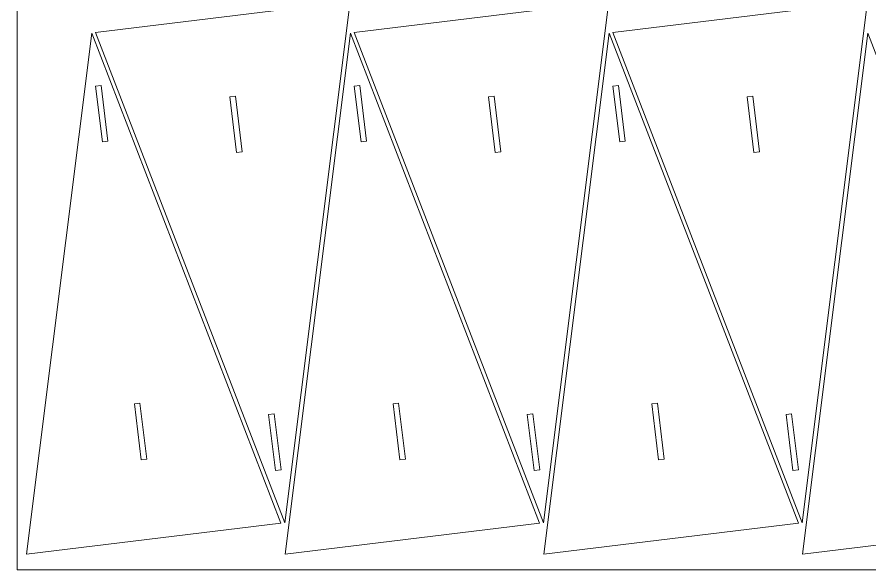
# Model space of a CAD drawing. Header units: millimetres. Extents: x -450 to 450, y -635 to 635.
# Drawn here: x -450 to 4.5, y -635.2 to -340.7 of the extents above; entities that cross this region are included whole.
import ezdxf

# ---------------------------------------------------------------- set-up
doc = ezdxf.new("R2010")
doc.units = ezdxf.units.MM
doc.header["$MEASUREMENT"] = 0
doc.layers.add('Camada 1', color=7, linetype='Continuous')

msp = doc.modelspace()

# ---------------------------------------------------------------- linework, layer by layer
at = {"layer": 'Camada 1', "color": 254, "lineweight": 20}
msp.add_lwpolyline([(-450, -635.1801), (450, -635.1801), (450, -35.1801), (-450, -35.1801), (-450, -635.1801)], close=True, dxfattribs=at)
at = {"layer": 'Camada 1', "color": 250, "lineweight": 20}
for points, knots in [([(-307.3715, -610.0318), (-307.3715, -610.0318), (-408.1361, -348.9682), (-408.1361, -348.9682), (-408.1361, -348.9682), (-408.1361, -348.9682), (-272.4928, -332.3787), (-272.4928, -332.3787), (-272.4928, -332.3787), (-272.4928, -332.3787), (-307.3715, -610.0318), (-307.3715, -610.0318)], [0, 0, 0, 0, 0.25, 0.25, 0.25, 0.25, 0.5, 0.5, 0.5, 0.5, 1, 1, 1, 1]), ([(-169.5178, -610.0318), (-169.5178, -610.0318), (-270.2824, -348.9682), (-270.2824, -348.9682), (-270.2824, -348.9682), (-270.2824, -348.9682), (-134.6391, -332.3787), (-134.6391, -332.3787), (-134.6391, -332.3787), (-134.6391, -332.3787), (-169.5178, -610.0318), (-169.5178, -610.0318)], [0, 0, 0, 0, 0.25, 0.25, 0.25, 0.25, 0.5, 0.5, 0.5, 0.5, 1, 1, 1, 1]), ([(-31.6641, -610.0318), (-31.6641, -610.0318), (-132.4287, -348.9682), (-132.4287, -348.9682), (-132.4287, -348.9682), (-132.4287, -348.9682), (3.2146, -332.3787), (3.2146, -332.3787), (3.2146, -332.3787), (3.2146, -332.3787), (-31.6641, -610.0318), (-31.6641, -610.0318)], [0, 0, 0, 0, 0.25, 0.25, 0.25, 0.25, 0.5, 0.5, 0.5, 0.5, 1, 1, 1, 1]), ([(-410.1213, -349.211), (-410.1213, -349.211), (-445, -626.8641), (-445, -626.8641), (-445, -626.8641), (-445, -626.8641), (-309.3567, -610.2746), (-309.3567, -610.2746), (-309.3567, -610.2746), (-309.3567, -610.2746), (-410.1213, -349.211), (-410.1213, -349.211)], [0, 0, 0, 0, 0.25, 0.25, 0.25, 0.25, 0.5, 0.5, 0.5, 0.5, 1, 1, 1, 1]), ([(-272.2676, -349.211), (-272.2676, -349.211), (-307.1463, -626.8641), (-307.1463, -626.8641), (-307.1463, -626.8641), (-307.1463, -626.8641), (-171.503, -610.2746), (-171.503, -610.2746), (-171.503, -610.2746), (-171.503, -610.2746), (-272.2676, -349.211), (-272.2676, -349.211)], [0, 0, 0, 0, 0.25, 0.25, 0.25, 0.25, 0.5, 0.5, 0.5, 0.5, 1, 1, 1, 1]), ([(-134.4139, -349.211), (-134.4139, -349.211), (-169.2926, -626.8641), (-169.2926, -626.8641), (-169.2926, -626.8641), (-169.2926, -626.8641), (-33.6493, -610.2746), (-33.6493, -610.2746), (-33.6493, -610.2746), (-33.6493, -610.2746), (-134.4139, -349.211), (-134.4139, -349.211)], [0, 0, 0, 0, 0.25, 0.25, 0.25, 0.25, 0.5, 0.5, 0.5, 0.5, 1, 1, 1, 1]), ([(3.4398, -349.211), (3.4398, -349.211), (-31.4389, -626.8641), (-31.4389, -626.8641), (-31.4389, -626.8641), (-31.4389, -626.8641), (104.2044, -610.2746), (104.2044, -610.2746), (104.2044, -610.2746), (104.2044, -610.2746), (3.4398, -349.211), (3.4398, -349.211)], [0, 0, 0, 0, 0.25, 0.25, 0.25, 0.25, 0.5, 0.5, 0.5, 0.5, 1, 1, 1, 1]), ([(-401.5628, -406.8338), (-401.5628, -406.8338), (-404.5406, -407.1979), (-404.5406, -407.1979), (-404.5406, -407.1979), (-404.5406, -407.1979), (-408.1825, -377.4198), (-408.1825, -377.4198), (-408.1825, -377.4198), (-408.1825, -377.4198), (-405.2047, -377.0556), (-405.2047, -377.0556), (-405.2047, -377.0556), (-405.2047, -377.0556), (-401.5628, -406.8338), (-401.5628, -406.8338)], [0, 0, 0, 0, 0.2, 0.2, 0.2, 0.2, 0.4, 0.4, 0.4, 0.4, 0.6, 0.6, 0.6, 0.6, 1, 1, 1, 1]), ([(-263.7091, -406.8338), (-263.7091, -406.8338), (-266.6869, -407.1979), (-266.6869, -407.1979), (-266.6869, -407.1979), (-266.6869, -407.1979), (-270.3288, -377.4198), (-270.3288, -377.4198), (-270.3288, -377.4198), (-270.3288, -377.4198), (-267.351, -377.0556), (-267.351, -377.0556), (-267.351, -377.0556), (-267.351, -377.0556), (-263.7091, -406.8338), (-263.7091, -406.8338)], [0, 0, 0, 0, 0.2, 0.2, 0.2, 0.2, 0.4, 0.4, 0.4, 0.4, 0.6, 0.6, 0.6, 0.6, 1, 1, 1, 1]), ([(-125.8554, -406.8338), (-125.8554, -406.8338), (-128.8332, -407.1979), (-128.8332, -407.1979), (-128.8332, -407.1979), (-128.8332, -407.1979), (-132.4751, -377.4198), (-132.4751, -377.4198), (-132.4751, -377.4198), (-132.4751, -377.4198), (-129.4973, -377.0556), (-129.4973, -377.0556), (-129.4973, -377.0556), (-129.4973, -377.0556), (-125.8554, -406.8338), (-125.8554, -406.8338)], [0, 0, 0, 0, 0.2, 0.2, 0.2, 0.2, 0.4, 0.4, 0.4, 0.4, 0.6, 0.6, 0.6, 0.6, 1, 1, 1, 1]), ([(-330.0191, -412.4977), (-330.0191, -412.4977), (-333.661, -382.7196), (-333.661, -382.7196), (-333.661, -382.7196), (-333.661, -382.7196), (-336.6388, -383.0838), (-336.6388, -383.0838), (-336.6388, -383.0838), (-336.6388, -383.0838), (-332.9969, -412.8619), (-332.9969, -412.8619), (-332.9969, -412.8619), (-332.9969, -412.8619), (-330.0191, -412.4977), (-330.0191, -412.4977)], [0, 0, 0, 0, 0.2, 0.2, 0.2, 0.2, 0.4, 0.4, 0.4, 0.4, 0.6, 0.6, 0.6, 0.6, 1, 1, 1, 1]), ([(-192.1654, -412.4977), (-192.1654, -412.4977), (-195.8073, -382.7196), (-195.8073, -382.7196), (-195.8073, -382.7196), (-195.8073, -382.7196), (-198.7851, -383.0838), (-198.7851, -383.0838), (-198.7851, -383.0838), (-198.7851, -383.0838), (-195.1432, -412.8619), (-195.1432, -412.8619), (-195.1432, -412.8619), (-195.1432, -412.8619), (-192.1654, -412.4977), (-192.1654, -412.4977)], [0, 0, 0, 0, 0.2, 0.2, 0.2, 0.2, 0.4, 0.4, 0.4, 0.4, 0.6, 0.6, 0.6, 0.6, 1, 1, 1, 1]), ([(-54.3117, -412.4977), (-54.3117, -412.4977), (-57.9536, -382.7196), (-57.9536, -382.7196), (-57.9536, -382.7196), (-57.9536, -382.7196), (-60.9314, -383.0838), (-60.9314, -383.0838), (-60.9314, -383.0838), (-60.9314, -383.0838), (-57.2895, -412.8619), (-57.2895, -412.8619), (-57.2895, -412.8619), (-57.2895, -412.8619), (-54.3117, -412.4977), (-54.3117, -412.4977)], [0, 0, 0, 0, 0.2, 0.2, 0.2, 0.2, 0.4, 0.4, 0.4, 0.4, 0.6, 0.6, 0.6, 0.6, 1, 1, 1, 1]), ([(-384.4959, -546.3809), (-384.4959, -546.3809), (-380.854, -576.159), (-380.854, -576.159), (-380.854, -576.159), (-380.854, -576.159), (-383.8318, -576.5232), (-383.8318, -576.5232), (-383.8318, -576.5232), (-383.8318, -576.5232), (-387.4737, -546.7451), (-387.4737, -546.7451), (-387.4737, -546.7451), (-387.4737, -546.7451), (-384.4959, -546.3809), (-384.4959, -546.3809)], [0, 0, 0, 0, 0.2, 0.2, 0.2, 0.2, 0.4, 0.4, 0.4, 0.4, 0.6, 0.6, 0.6, 0.6, 1, 1, 1, 1]), ([(-246.6422, -546.3809), (-246.6422, -546.3809), (-243.0003, -576.159), (-243.0003, -576.159), (-243.0003, -576.159), (-243.0003, -576.159), (-245.9781, -576.5232), (-245.9781, -576.5232), (-245.9781, -576.5232), (-245.9781, -576.5232), (-249.62, -546.7451), (-249.62, -546.7451), (-249.62, -546.7451), (-249.62, -546.7451), (-246.6422, -546.3809), (-246.6422, -546.3809)], [0, 0, 0, 0, 0.2, 0.2, 0.2, 0.2, 0.4, 0.4, 0.4, 0.4, 0.6, 0.6, 0.6, 0.6, 1, 1, 1, 1]), ([(-108.7885, -546.3809), (-108.7885, -546.3809), (-105.1466, -576.159), (-105.1466, -576.159), (-105.1466, -576.159), (-105.1466, -576.159), (-108.1244, -576.5232), (-108.1244, -576.5232), (-108.1244, -576.5232), (-108.1244, -576.5232), (-111.7663, -546.7451), (-111.7663, -546.7451), (-111.7663, -546.7451), (-111.7663, -546.7451), (-108.7885, -546.3809), (-108.7885, -546.3809)], [0, 0, 0, 0, 0.2, 0.2, 0.2, 0.2, 0.4, 0.4, 0.4, 0.4, 0.6, 0.6, 0.6, 0.6, 1, 1, 1, 1]), ([(-312.9522, -552.0449), (-312.9522, -552.0449), (-315.93, -552.409), (-315.93, -552.409), (-315.93, -552.409), (-315.93, -552.409), (-312.2881, -582.1872), (-312.2881, -582.1872), (-312.2881, -582.1872), (-312.2881, -582.1872), (-309.3103, -581.823), (-309.3103, -581.823), (-309.3103, -581.823), (-309.3103, -581.823), (-312.9522, -552.0449), (-312.9522, -552.0449)], [0, 0, 0, 0, 0.2, 0.2, 0.2, 0.2, 0.4, 0.4, 0.4, 0.4, 0.6, 0.6, 0.6, 0.6, 1, 1, 1, 1]), ([(-175.0985, -552.0449), (-175.0985, -552.0449), (-178.0763, -552.409), (-178.0763, -552.409), (-178.0763, -552.409), (-178.0763, -552.409), (-174.4344, -582.1872), (-174.4344, -582.1872), (-174.4344, -582.1872), (-174.4344, -582.1872), (-171.4566, -581.823), (-171.4566, -581.823), (-171.4566, -581.823), (-171.4566, -581.823), (-175.0985, -552.0449), (-175.0985, -552.0449)], [0, 0, 0, 0, 0.2, 0.2, 0.2, 0.2, 0.4, 0.4, 0.4, 0.4, 0.6, 0.6, 0.6, 0.6, 1, 1, 1, 1]), ([(-37.2448, -552.0449), (-37.2448, -552.0449), (-40.2226, -552.409), (-40.2226, -552.409), (-40.2226, -552.409), (-40.2226, -552.409), (-36.5807, -582.1872), (-36.5807, -582.1872), (-36.5807, -582.1872), (-36.5807, -582.1872), (-33.6029, -581.823), (-33.6029, -581.823), (-33.6029, -581.823), (-33.6029, -581.823), (-37.2448, -552.0449), (-37.2448, -552.0449)], [0, 0, 0, 0, 0.2, 0.2, 0.2, 0.2, 0.4, 0.4, 0.4, 0.4, 0.6, 0.6, 0.6, 0.6, 1, 1, 1, 1])]:
    msp.add_open_spline(points, degree=3, knots=knots, dxfattribs=at)

doc.saveas('drawing.dxf')
